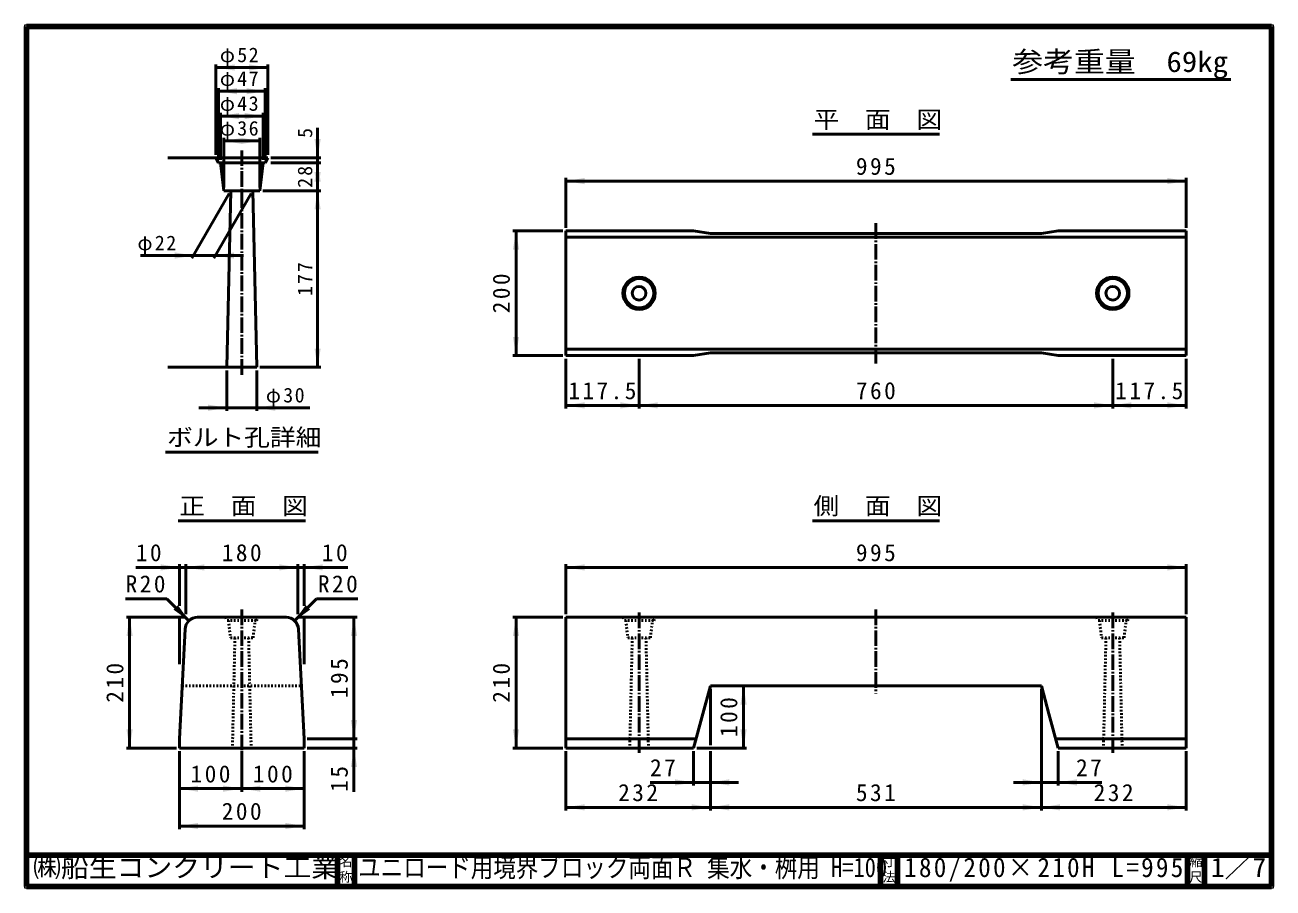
# Model space of a CAD drawing. Units: millimetres, scale not verified, with parts at other scales. Extents: x 100 to 4105, y 100 to 2870.
import ezdxf
from ezdxf.enums import TextEntityAlignment as Align

# ---------------------------------------------------------------- set-up
doc = ezdxf.new("R2010")
doc.units = ezdxf.units.MM
doc.header["$LTSCALE"] = 5
doc.linetypes.add('USER1', pattern=[13.4, 10, -1.2, 1, -1.2])
doc.linetypes.add('USER2', pattern=[2.2, 1, -1.2])
doc.layers.add('V-nasSTD', color=7, linetype='Continuous', lineweight=50)
doc.styles.add('ＭＳ ゴシック', font='')
doc.styles.get('ＭＳ ゴシック').set_extended_font_data('MS Gothic')

msp = doc.modelspace()

# ---------------------------------------------------------------- hatches: boundary and pattern name
at = {"layer": 'V-nasSTD'}
for points in [[(772.58, 2743.456), (712.58, 2733.456), (772.58, 2723.456)], [(818.98, 2723.456), (878.98, 2733.456), (818.98, 2743.456)], [(780.58, 2667.456), (720.58, 2657.456), (780.58, 2647.456)], [(810.98, 2647.456), (870.98, 2657.456), (810.98, 2667.456)], [(786.98, 2587.456), (726.98, 2577.456), (786.98, 2567.456)], [(804.58, 2567.456), (864.58, 2577.456), (804.58, 2587.456)], [(798.18, 2507.856), (738.18, 2497.856), (798.18, 2487.856)], [(793.38, 2487.856), (853.38, 2497.856), (793.38, 2507.856)], [(1048.98, 2503.456), (1038.98, 2443.456), (1028.98, 2503.456)], [(1028.98, 2367.456), (1038.98, 2427.456), (1048.98, 2367.456)], [(1048.98, 2397.856), (1038.98, 2337.856), (1028.98, 2397.856)], [(1895.78, 2378.972), (1835.78, 2368.972), (1895.78, 2358.972)], [(3765.78, 2358.972), (3825.78, 2368.972), (3765.78, 2378.972)], [(1028.98, 2277.856), (1038.98, 2337.856), (1048.98, 2277.856)], [(1685.78, 2148.972), (1675.78, 2208.972), (1665.78, 2148.972)], [(580.58, 2120.01), (640.58, 2130.01), (580.58, 2140.01)], [(770.98, 2140.01), (710.98, 2130.01), (770.98, 2120.01)], [(1685.78, 1868.972), (1675.78, 1808.972), (1665.78, 1868.972)], [(1048.98, 1831.456), (1038.98, 1771.456), (1028.98, 1831.456)], [(687.78, 1631.456), (747.78, 1641.456), (687.78, 1651.456)], [(903.78, 1651.456), (843.78, 1641.456), (903.78, 1631.456)], [(1895.78, 1658.972), (1835.78, 1648.972), (1895.78, 1638.972)], [(2010.78, 1638.972), (2070.78, 1648.972), (2010.78, 1658.972)], [(2130.78, 1658.972), (2070.78, 1648.972), (2130.78, 1638.972)], [(3530.78, 1638.972), (3590.78, 1648.972), (3530.78, 1658.972)], [(3650.78, 1658.972), (3590.78, 1648.972), (3650.78, 1638.972)], [(3765.78, 1638.972), (3825.78, 1648.972), (3765.78, 1658.972)], [(535.78, 1138.972), (595.78, 1128.972), (535.78, 1118.972)], [(675.78, 1138.972), (615.78, 1128.972), (675.78, 1118.972)], [(915.78, 1118.972), (975.78, 1128.972), (915.78, 1138.972)], [(1055.78, 1138.972), (995.78, 1128.972), (1055.78, 1118.972)], [(1895.78, 1138.972), (1835.78, 1128.972), (1895.78, 1118.972)], [(3765.78, 1118.972), (3825.78, 1128.972), (3765.78, 1138.972)], [(576.734, 993.327), (626.231, 957.972), (590.876, 1007.469)], [(1014.827, 993.327), (965.33, 957.972), (1000.685, 1007.469)], [(445.78, 908.972), (435.78, 968.972), (425.78, 908.972)], [(1145.78, 908.972), (1155.78, 968.972), (1165.78, 908.972)], [(1685.78, 908.972), (1675.78, 968.972), (1665.78, 908.972)], [(2415.78, 688.972), (2405.78, 748.972), (2395.78, 688.972)], [(445.78, 608.972), (435.78, 548.972), (425.78, 608.972)], [(1145.78, 638.972), (1155.78, 578.972), (1165.78, 638.972)], [(1685.78, 608.972), (1675.78, 548.972), (1665.78, 608.972)], [(2415.78, 608.972), (2405.78, 548.972), (2395.78, 608.972)], [(1145.78, 488.972), (1155.78, 548.972), (1165.78, 488.972)], [(2185.78, 448.972), (2245.78, 438.972), (2185.78, 428.972)], [(2359.78, 448.972), (2299.78, 438.972), (2359.78, 428.972)], [(3301.78, 448.972), (3361.78, 438.972), (3301.78, 428.972)], [(3475.78, 448.972), (3415.78, 438.972), (3475.78, 428.972)], [(655.78, 428.972), (595.78, 418.972), (655.78, 408.972)], [(735.78, 408.972), (795.78, 418.972), (735.78, 428.972)], [(855.78, 428.972), (795.78, 418.972), (855.78, 408.972)], [(935.78, 408.972), (995.78, 418.972), (935.78, 428.972)], [(1895.78, 368.972), (1835.78, 358.972), (1895.78, 348.972)], [(2239.78, 348.972), (2299.78, 358.972), (2239.78, 368.972)], [(2359.78, 368.972), (2299.78, 358.972), (2359.78, 348.972)], [(3301.78, 348.972), (3361.78, 358.972), (3301.78, 368.972)], [(3421.78, 368.972), (3361.78, 358.972), (3421.78, 348.972)], [(3765.78, 348.972), (3825.78, 358.972), (3765.78, 368.972)], [(655.78, 308.972), (595.78, 298.972), (655.78, 288.972)], [(935.78, 288.972), (995.78, 298.972), (935.78, 308.972)]]:
    msp.add_hatch(color=256, dxfattribs=at).paths.add_polyline_path(points)

# ---------------------------------------------------------------- linework, layer by layer
at = {"layer": 'V-nasSTD', "lineweight": 100}
for p, q in [((105, 2865), (105, 105)), ((4100, 2865), (105, 2865)), ((4100, 105), (4100, 2865)), ((105, 205), (4100, 205)), ((1102.5, 205), (1102.5, 105)), ((1157.5, 205), (1157.5, 105)), ((2845, 205), (2845, 105)), ((2900, 205), (2900, 105)), ((3830, 205), (3830, 105)), ((3885, 205), (3885, 105)), ((105, 105), (4100, 105))]:
    msp.add_line(p, q, dxfattribs=at)
at = {"layer": 'V-nasSTD'}
for p, q in [((712.58, 2743.456), (712.58, 2453.456)), ((712.58, 2733.456), (878.98, 2733.456)), ((878.98, 2743.456), (878.98, 2453.456)), ((3264, 2695), (3970, 2695)), ((720.58, 2667.456), (720.58, 2437.456)), ((720.58, 2657.456), (870.98, 2657.456)), ((870.98, 2667.456), (870.98, 2437.456)), ((726.98, 2587.456), (726.98, 2437.456)), ((726.98, 2577.456), (864.58, 2577.456)), ((864.58, 2587.456), (864.58, 2437.456)), ((1038.98, 2539.456), (1038.98, 2443.456)), ((738.18, 2507.856), (738.18, 2347.856)), ((738.18, 2497.856), (853.38, 2497.856)), ((853.38, 2507.856), (853.38, 2347.856)), ((2626.78, 2518.972), (3034.78, 2518.972)), ((558.98, 2443.456), (878.98, 2443.456)), ((712.58, 2443.456), (720.58, 2427.456)), ((870.98, 2427.456), (878.98, 2443.456)), ((888.98, 2443.456), (1048.98, 2443.456)), ((1038.98, 2443.456), (1038.98, 2427.456)), ((720.58, 2427.456), (870.98, 2427.456)), ((726.98, 2427.456), (738.18, 2337.856)), ((853.38, 2337.856), (864.58, 2427.456)), ((888.98, 2427.456), (1048.98, 2427.456)), ((1038.98, 2427.456), (1038.98, 2337.856)), ((1835.78, 2378.972), (1835.78, 2218.972)), ((3825.78, 2368.972), (1835.78, 2368.972)), ((3825.78, 2378.972), (3825.78, 2218.972)), ((755.58, 2329.196), (635.58, 2121.35)), ((825.98, 2329.196), (705.98, 2121.35)), ((738.18, 2337.856), (853.38, 2337.856)), ((760.58, 2337.856), (747.78, 1771.456)), ((830.98, 2337.856), (843.78, 1771.456)), ((863.38, 2337.856), (1048.98, 2337.856)), ((1038.98, 2337.856), (1038.98, 1771.456)), ((1665.78, 2208.972), (1825.78, 2208.972)), ((1675.78, 2208.972), (1675.78, 1808.972)), ((1835.78, 2208.972), (1835.78, 1808.972)), ((2245.78, 2208.972), (1835.78, 2208.972)), ((2299.78, 2200.255), (2245.78, 2208.972)), ((3415.78, 2208.972), (3361.78, 2200.255)), ((3415.78, 2208.972), (3825.78, 2208.972)), ((3825.78, 1808.972), (3825.78, 2208.972)), ((3825.78, 2188.972), (1835.78, 2188.972)), ((3361.78, 2200.255), (2299.78, 2200.255)), ((470.58, 2130.01), (640.58, 2130.01)), ((640.58, 2130.01), (710.98, 2130.01)), ((710.98, 2130.01), (800.98, 2130.01)), ((1665.78, 1808.972), (1825.78, 1808.972)), ((1835.78, 1828.972), (3825.78, 1828.972)), ((1835.78, 1808.972), (2245.78, 1808.972)), ((2245.78, 1808.972), (2299.78, 1817.69)), ((2299.78, 1817.69), (3361.78, 1817.69)), ((3361.78, 1817.69), (3415.78, 1808.972)), ((3415.78, 1808.972), (3825.78, 1808.972)), ((558.98, 1771.456), (843.78, 1771.456)), ((853.78, 1771.456), (1048.98, 1771.456)), ((1835.78, 1798.972), (1835.78, 1638.972)), ((2070.78, 1798.972), (2070.78, 1638.972)), ((3590.78, 1798.972), (3590.78, 1638.972)), ((3825.78, 1798.972), (3825.78, 1638.972)), ((747.78, 1761.456), (747.78, 1631.456)), ((843.78, 1761.456), (843.78, 1631.456)), ((2070.78, 1648.972), (1835.78, 1648.972)), ((3590.78, 1648.972), (2070.78, 1648.972)), ((3825.78, 1648.972), (3590.78, 1648.972)), ((747.78, 1641.456), (657.78, 1641.456)), ((747.78, 1641.456), (843.78, 1641.456)), ((1013.78, 1641.456), (843.78, 1641.456)), ((550.78, 1498.972), (1040.78, 1498.972)), ((591.78, 1278.972), (999.78, 1278.972)), ((2626.78, 1278.972), (3034.78, 1278.972)), ((455.78, 1128.972), (595.78, 1128.972)), ((595.78, 1138.972), (595.78, 1005.972)), ((595.78, 1128.972), (615.78, 1128.972)), ((615.78, 1138.972), (615.78, 978.972)), ((975.78, 1128.972), (615.78, 1128.972)), ((975.78, 1138.972), (975.78, 978.972)), ((995.78, 1128.972), (975.78, 1128.972)), ((995.78, 1138.972), (995.78, 1005.972)), ((1135.78, 1128.972), (995.78, 1128.972)), ((1835.78, 1138.972), (1835.78, 978.972)), ((3825.78, 1128.972), (1835.78, 1128.972)), ((3825.78, 1138.972), (3825.78, 978.972)), ((555.521, 1028.683), (423.021, 1028.683)), ((626.231, 957.972), (555.521, 1028.683)), ((965.33, 957.972), (1036.04, 1028.683)), ((1036.04, 1028.683), (1168.54, 1028.683)), ((425.78, 968.972), (615.78, 968.972)), ((435.78, 968.972), (435.78, 548.972)), ((595.78, 973.972), (595.78, 818.972)), ((653.782, 968.972), (937.779, 968.972)), ((1165.78, 968.972), (975.78, 968.972)), ((995.78, 973.972), (995.78, 818.972)), ((1155.78, 968.972), (1155.78, 578.972)), ((1665.78, 968.972), (1825.78, 968.972)), ((1675.78, 968.972), (1675.78, 548.972)), ((1835.78, 968.972), (1835.78, 548.972)), ((3825.78, 968.972), (1835.78, 968.972)), ((3825.78, 548.972), (3825.78, 968.972)), ((613.834, 931.021), (595.78, 578.972)), ((995.78, 578.972), (977.727, 931.021)), ((2275.78, 658.972), (2299.78, 748.972)), ((2299.78, 748.972), (3361.78, 748.972)), ((2299.78, 738.972), (2299.78, 558.972)), ((2405.78, 748.972), (2405.78, 548.972)), ((3385.78, 658.972), (3361.78, 748.972)), ((3361.78, 738.972), (3361.78, 348.972)), ((2275.78, 658.972), (2245.78, 548.972)), ((3385.78, 658.972), (3415.78, 548.972)), ((595.78, 578.972), (595.78, 548.972)), ((995.78, 578.972), (995.78, 548.972)), ((1165.78, 578.972), (1005.78, 578.972)), ((1155.78, 548.972), (1155.78, 578.972)), ((2253.962, 578.972), (1835.78, 578.972)), ((3407.599, 578.972), (3825.78, 578.972)), ((425.78, 548.972), (585.78, 548.972)), ((595.78, 548.972), (995.78, 548.972)), ((595.78, 538.972), (595.78, 288.972)), ((795.78, 538.972), (795.78, 408.972)), ((995.78, 538.972), (995.78, 288.972)), ((1165.78, 548.972), (1005.78, 548.972)), ((1155.78, 408.972), (1155.78, 548.972)), ((1665.78, 548.972), (1825.78, 548.972)), ((1835.78, 548.972), (2245.78, 548.972)), ((1835.78, 538.972), (1835.78, 348.972)), ((2245.78, 538.972), (2245.78, 428.972)), ((2415.78, 548.972), (2255.78, 548.972)), ((2415.78, 548.972), (2255.78, 548.972)), ((2299.78, 538.972), (2299.78, 348.972)), ((3825.78, 548.972), (3415.78, 548.972)), ((3415.78, 538.972), (3415.78, 428.972)), ((3825.78, 538.972), (3825.78, 348.972)), ((795.78, 418.972), (595.78, 418.972)), ((995.78, 418.972), (795.78, 418.972)), ((2105.78, 438.972), (2245.78, 438.972)), ((2245.78, 438.972), (2299.78, 438.972)), ((2389.78, 438.972), (2299.78, 438.972)), ((3271.78, 438.972), (3361.78, 438.972)), ((3415.78, 438.972), (3361.78, 438.972)), ((3555.78, 438.972), (3415.78, 438.972)), ((2299.78, 358.972), (1835.78, 358.972)), ((3361.78, 358.972), (2299.78, 358.972)), ((3825.78, 358.972), (3361.78, 358.972)), ((995.78, 298.972), (595.78, 298.972))]:
    msp.add_line(p, q, dxfattribs=at)
at = {"layer": 'V-nasSTD', "linetype": 'USER1'}
for p, q in [((795.78, 2467.456), (795.78, 1747.456)), ((2830.78, 2233.972), (2830.78, 1783.972)), ((795.78, 993.972), (795.78, 523.972)), ((2070.78, 983.972), (2070.78, 533.972)), ((2830.78, 993.972), (2830.78, 723.972)), ((3590.78, 983.972), (3590.78, 533.972))]:
    msp.add_line(p, q, dxfattribs=at)
at = {"layer": 'V-nasSTD', "linetype": 'USER2'}
for p, q in [((743.78, 968.972), (748.78, 958.972)), ((842.78, 958.972), (847.78, 968.972)), ((2018.78, 968.972), (2023.78, 958.972)), ((2117.78, 958.972), (2122.78, 968.972)), ((3538.78, 968.972), (3543.78, 958.972)), ((3637.78, 958.972), (3642.78, 968.972)), ((748.78, 958.972), (842.78, 958.972)), ((752.78, 958.972), (759.78, 902.972)), ((831.78, 902.972), (838.78, 958.972)), ((2023.78, 958.972), (2117.78, 958.972)), ((2027.78, 958.972), (2034.78, 902.972)), ((2106.78, 902.972), (2113.78, 958.972)), ((3543.78, 958.972), (3637.78, 958.972)), ((3547.78, 958.972), (3554.78, 902.972)), ((3626.78, 902.972), (3633.78, 958.972)), ((759.78, 902.972), (831.78, 902.972)), ((773.78, 902.972), (765.78, 548.972)), ((817.78, 902.972), (825.78, 548.972)), ((2034.78, 902.972), (2106.78, 902.972)), ((2048.78, 902.972), (2040.78, 548.972)), ((2092.78, 902.972), (2100.78, 548.972)), ((3554.78, 902.972), (3626.78, 902.972)), ((3568.78, 902.972), (3560.78, 548.972)), ((3612.78, 902.972), (3620.78, 548.972)), ((604.498, 748.972), (987.063, 748.972))]:
    msp.add_line(p, q, dxfattribs=at)
at = {"layer": 'V-nasSTD', "lineweight": 13}
msp.add_lwpolyline([(100, 100), (100, 2870), (4105, 2870), (4105, 100)], close=True, dxfattribs=at)
at = {"layer": 'V-nasSTD'}
for centre, radius in [((2070.78, 2008.972), 52), ((2070.78, 2008.972), 47), ((3590.78, 2008.972), 52), ((3590.78, 2008.972), 47), ((2070.78, 2008.972), 22), ((3590.78, 2008.972), 22)]:
    msp.add_circle(centre, radius, dxfattribs=at)
for centre, start, end in [((653.782, 928.972), 90, 177.06433), ((937.779, 928.972), 2.93567, 90)]:
    msp.add_arc(centre, 40, start, end, dxfattribs=at)

# ---------------------------------------------------------------- texts
at = {"layer": 'V-nasSTD', "style": 'ＭＳ ゴシック'}
for s, height, width, p in [('参考重量\u300069kg', 65.98, 1.1, (3268, 2785)), ('平\u3000面\u3000図', 54.99, 1.1, (2630.48, 2593.972)), ('ボルト孔詳細', 54.99, 1.1, (556.035, 1573.972)), ('正\u3000面\u3000図', 54.99, 1.1, (595.48, 1353.972)), ('側\u3000面\u3000図', 54.99, 1.1, (2630.48, 1353.972)), ('㈱船生コンクリート工業', 62.32, 1.05, (126.316, 197.5)), ('ユニロード用境界ブロック両面Ｒ 集水・桝用 H=100', 62.32, 0.85, (1169.375, 197.5)), ('1／7', 62.32, 1.05, (3905, 197.5))]:
    msp.add_text(s, height=height, dxfattribs=dict(at, width=width)).set_placement(p, align=Align.TOP_LEFT)
msp.add_text('5', height=46.92, rotation=90, dxfattribs=at).set_placement((974.98, 2507.456), align=Align.TOP_LEFT)
for s, p in [('名', (1109, 201)), ('寸', (2851.5, 201)), ('縮', (3836.5, 201)), ('称', (1109, 151)), ('法', (2851.5, 151)), ('尺', (3836.5, 151))]:
    msp.add_text(s, height=30.79, dxfattribs=at).set_placement(p, align=Align.TOP_LEFT)
at = {"layer": 'V-nasSTD', "attachment_point": 1, "style": 'ＭＳ ゴシック'}
for s, insert, char_height in [('\\T1.15;φ52', (725.38, 2797.456), 46.92), ('\\T1.15;φ47', (725.38, 2721.456), 46.92), ('\\T1.15;φ43', (725.38, 2641.456), 46.92), ('\\T1.15;φ36', (725.38, 2561.856), 46.92), ('\\T1.21;995', (2766.452, 2443.972), 54.99), ('\\T1.15;φ22', (460.978, 2194.01), 46.92), ('\\T1.21;117.5', (1843.61, 1723.972), 54.99), ('\\T1.21;760', (2766.452, 1723.972), 54.99), ('\\T1.21;117.5', (3598.61, 1723.972), 54.99), ('\\T1.15;φ30', (872.98, 1705.456), 46.92), ('\\T1.21;10', (455.78, 1203.972), 54.99), ('\\T1.21;180', (731.452, 1203.972), 54.99), ('\\T1.21;10', (1052.78, 1203.972), 54.99), ('\\T1.21;995', (2766.452, 1203.972), 54.99), ('\\T1.21;R20', (423.021, 1103.683), 54.99), ('\\T1.21;R20', (1040.04, 1103.683), 54.99), ('\\T1.21;100', (631.452, 493.972), 54.99), ('\\T1.21;100', (831.452, 493.972), 54.99), ('\\T1.21;27', (2105.78, 513.972), 54.99), ('\\T1.21;27', (3472.78, 513.972), 54.99), ('\\T1.21;232', (2003.452, 433.972), 54.99), ('\\T1.21;531', (2766.452, 433.972), 54.99), ('\\T1.21;232', (3529.452, 433.972), 54.99), ('\\T1.21;200', (731.452, 373.972), 54.99), ('\\T1.18;\\W0.95;180/200×210H\\~L=995', (2921.25, 197.5), 62.32)]:
    msp.add_mtext(s, dxfattribs=dict(at, insert=insert, char_height=char_height))
at = {"layer": 'V-nasSTD', "attachment_point": 1, "rotation": 90, "style": 'ＭＳ ゴシック'}
for s, insert, char_height in [('\\T1.2;28', (974.98, 2347.456), 46.92), ('\\T1.2;177', (974.98, 2000.256), 46.92), ('\\T1.21;200', (1600.78, 1944.644), 54.99), ('\\T1.21;210', (360.78, 694.644), 54.99), ('\\T1.21;195', (1080.78, 709.644), 54.99), ('\\T1.21;210', (1600.78, 694.644), 54.99), ('\\T1.21;100', (2330.78, 584.644), 54.99), ('\\T1.21;15', (1080.78, 408.972), 54.99)]:
    msp.add_mtext(s, dxfattribs=dict(at, insert=insert, char_height=char_height))

doc.saveas('drawing.dxf')
